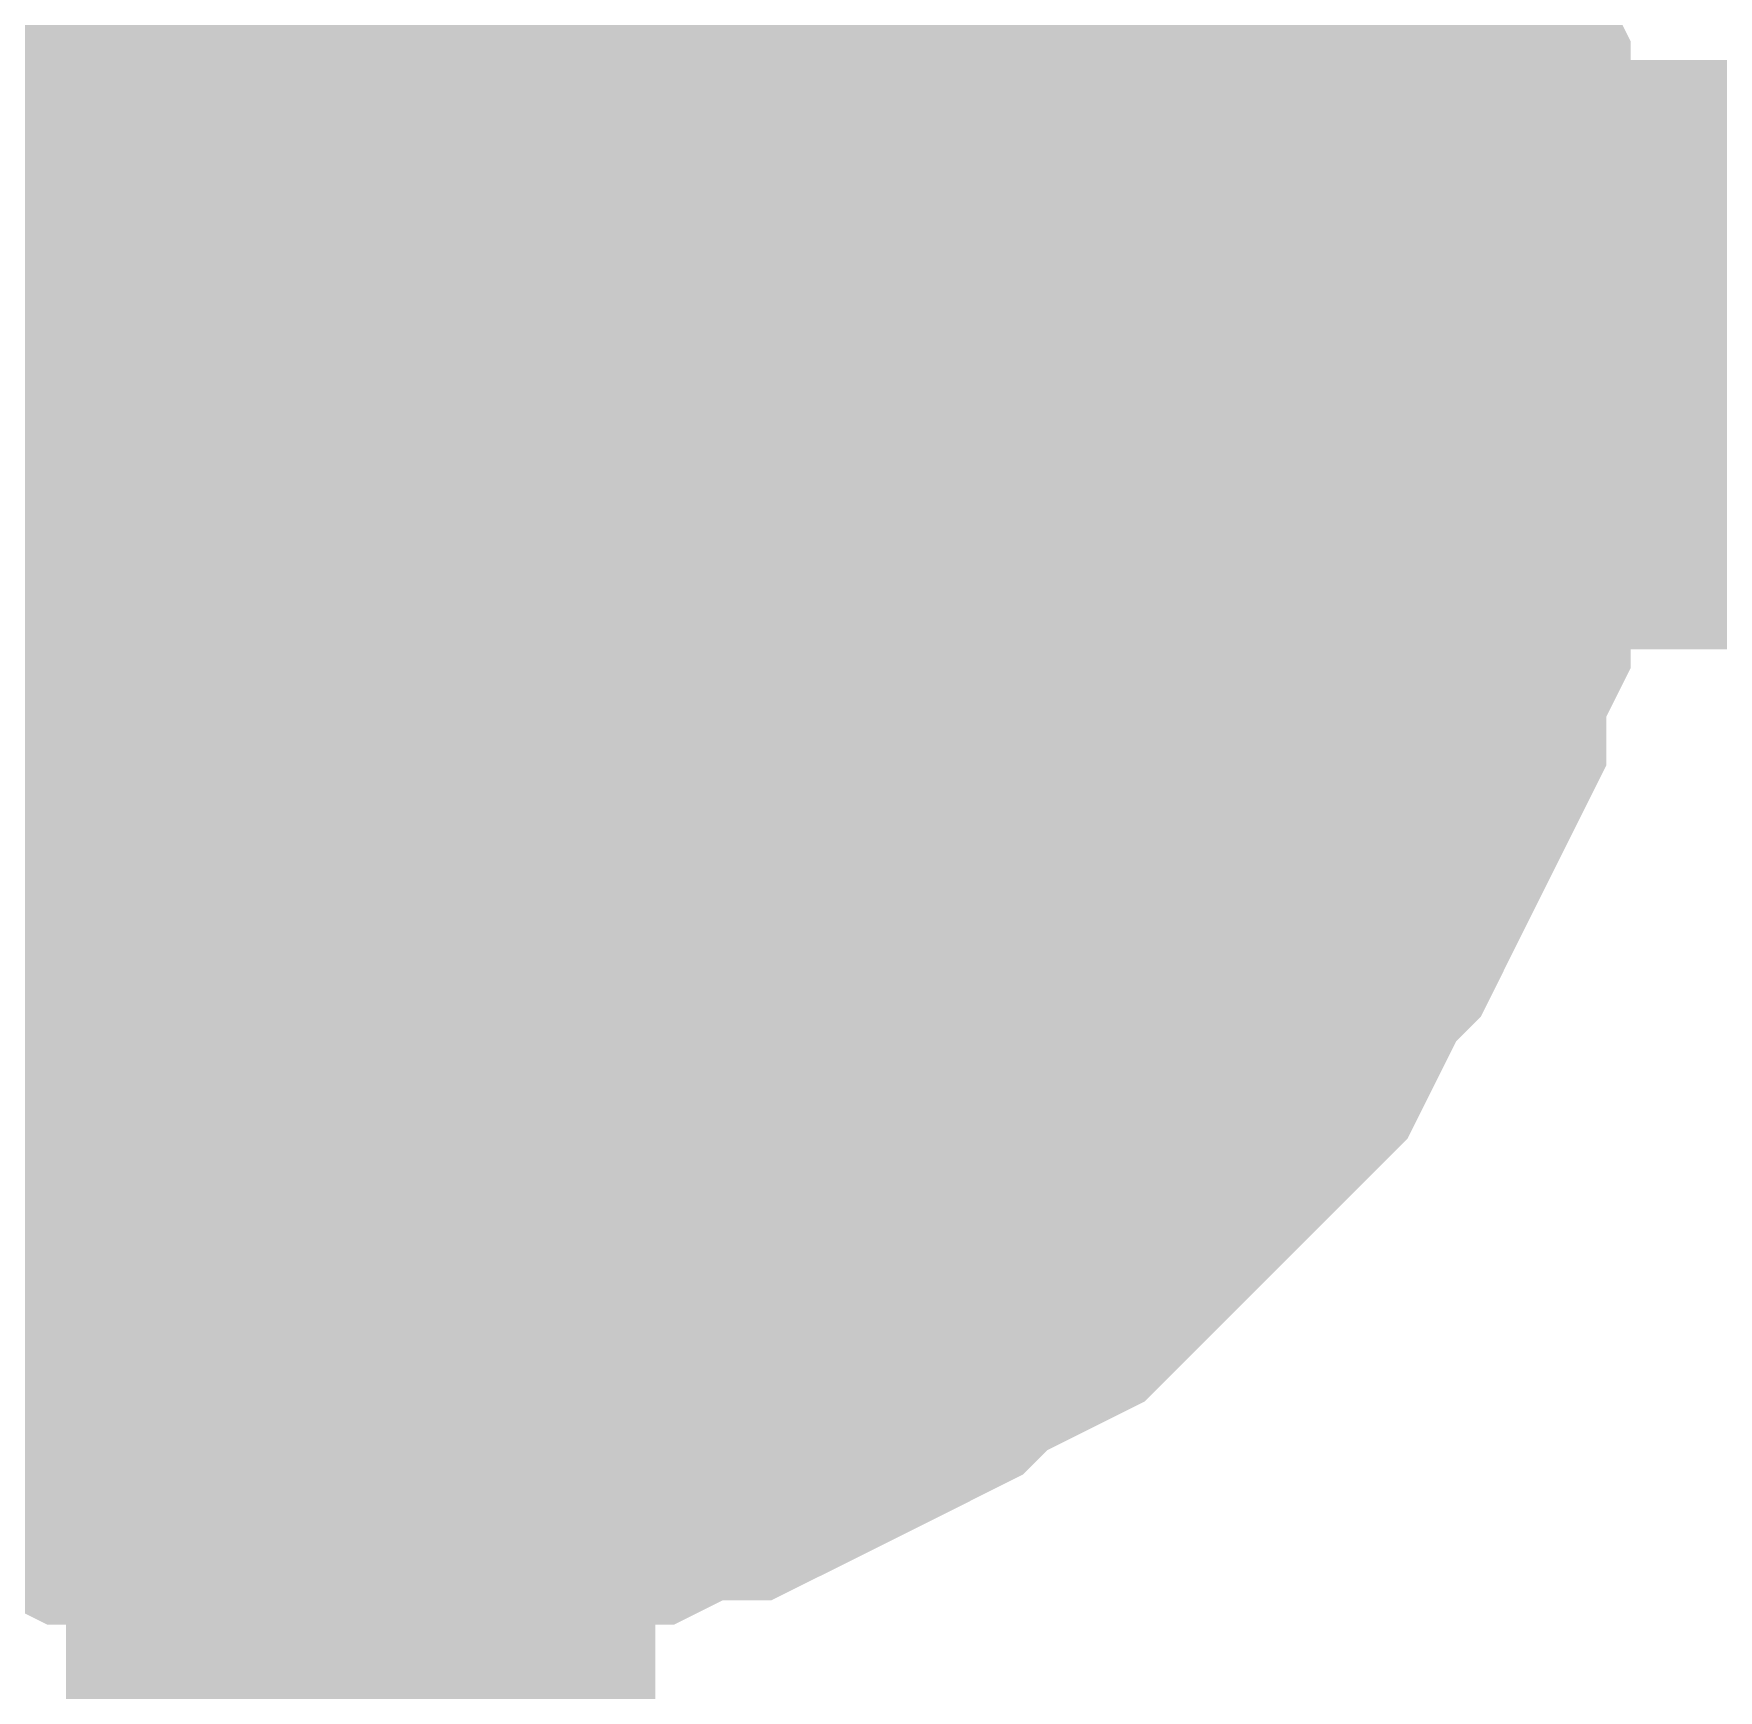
# Model space of a CAD drawing. Header units: inches. Extents: x 0 to 569, y 0 to 432.
# Drawn here: x 258.919 to 259.775, y 136.478 to 137.321 of the extents above; entities that cross this region are included whole.
import ezdxf

# ---------------------------------------------------------------- set-up
doc = ezdxf.new("R2010")
doc.units = ezdxf.units.IN
doc.layers.add('Sheet', color=255, linetype='Continuous')

msp = doc.modelspace()

# ---------------------------------------------------------------- linework, layer by layer
at = {"layer": 'Sheet'}
msp.add_lwpolyline([(258.826, 137.16, 0.508, 0.508, 1), (259.334, 137.16, 0.508, 0.508, 1)], format="xyseb", close=True, dxfattribs=at)
for points in [[(259.48184, 137.47998, 0.29972, 0.29972, 0), (259.49424, 137.45518, 0.29972, 0.29972, 0), (259.50664, 137.44277, 0.29972, 0.29972, 0), (259.51904, 137.41797, 0.29972, 0.29972, 0), (259.53145, 137.39316, 0.29972, 0.29972, 0), (259.54385, 137.36836, 0.29972, 0.29972, 0), (259.55625, 137.35596, 0.29972, 0.29972, 0), (259.56865, 137.33115, 0.29972, 0.29972, 0), (259.56865, 137.30635, 0.29972, 0.29972, 0), (259.58105, 137.28154, 0.29972, 0.29972, 0), (259.58105, 137.25674, 0.29972, 0.29972, 0), (259.59346, 137.23193, 0.29972, 0.29972, 0), (259.59346, 137.20713, 0.29972, 0.29972, 0), (259.59346, 137.18232, 0.29972, 0.29972, 0), (259.59346, 137.15752, 0.29972, 0.29972, 0)], [(259.48184, 137.47998, 0.29972, 0.29972, 0), (259.49424, 137.45518, 0.29972, 0.29972, 0), (259.50664, 137.44277, 0.29972, 0.29972, 0), (259.51904, 137.41797, 0.29972, 0.29972, 0), (259.53145, 137.39316, 0.29972, 0.29972, 0), (259.54385, 137.36836, 0.29972, 0.29972, 0), (259.55625, 137.35596, 0.29972, 0.29972, 0), (259.56865, 137.33115, 0.29972, 0.29972, 0), (259.56865, 137.30635, 0.29972, 0.29972, 0), (259.58105, 137.28154, 0.29972, 0.29972, 0), (259.58105, 137.25674, 0.29972, 0.29972, 0), (259.59346, 137.23193, 0.29972, 0.29972, 0), (259.59346, 137.20713, 0.29972, 0.29972, 0), (259.59346, 137.18232, 0.29972, 0.29972, 0), (259.59346, 137.15752, 0.29972, 0.29972, 0)], [(259.48184, 137.47998, 0.29972, 0.29972, 0), (259.49424, 137.45518, 0.29972, 0.29972, 0), (259.50664, 137.44277, 0.29972, 0.29972, 0), (259.51904, 137.41797, 0.29972, 0.29972, 0), (259.53145, 137.39316, 0.29972, 0.29972, 0), (259.54385, 137.36836, 0.29972, 0.29972, 0), (259.55625, 137.35596, 0.29972, 0.29972, 0), (259.56865, 137.33115, 0.29972, 0.29972, 0), (259.56865, 137.30635, 0.29972, 0.29972, 0), (259.58105, 137.28154, 0.29972, 0.29972, 0), (259.58105, 137.25674, 0.29972, 0.29972, 0), (259.59346, 137.23193, 0.29972, 0.29972, 0), (259.59346, 137.20713, 0.29972, 0.29972, 0), (259.59346, 137.18232, 0.29972, 0.29972, 0), (259.59346, 137.15752, 0.29972, 0.29972, 0)], [(259.48184, 137.47998, 0.29972, 0.29972, 0), (259.49424, 137.45518, 0.29972, 0.29972, 0), (259.50664, 137.44277, 0.29972, 0.29972, 0), (259.51904, 137.41797, 0.29972, 0.29972, 0), (259.53145, 137.39316, 0.29972, 0.29972, 0), (259.54385, 137.36836, 0.29972, 0.29972, 0), (259.55625, 137.35596, 0.29972, 0.29972, 0), (259.56865, 137.33115, 0.29972, 0.29972, 0), (259.56865, 137.30635, 0.29972, 0.29972, 0), (259.58105, 137.28154, 0.29972, 0.29972, 0), (259.58105, 137.25674, 0.29972, 0.29972, 0), (259.59346, 137.23193, 0.29972, 0.29972, 0), (259.59346, 137.20713, 0.29972, 0.29972, 0), (259.59346, 137.18232, 0.29972, 0.29972, 0), (259.59346, 137.15752, 0.29972, 0.29972, 0)], [(259.48184, 137.47998, 0.29972, 0.29972, 0), (259.49424, 137.45518, 0.29972, 0.29972, 0), (259.50664, 137.44277, 0.29972, 0.29972, 0), (259.51904, 137.41797, 0.29972, 0.29972, 0), (259.53145, 137.39316, 0.29972, 0.29972, 0), (259.54385, 137.36836, 0.29972, 0.29972, 0), (259.55625, 137.35596, 0.29972, 0.29972, 0), (259.56865, 137.33115, 0.29972, 0.29972, 0), (259.56865, 137.30635, 0.29972, 0.29972, 0), (259.58105, 137.28154, 0.29972, 0.29972, 0), (259.58105, 137.25674, 0.29972, 0.29972, 0), (259.59346, 137.23193, 0.29972, 0.29972, 0), (259.59346, 137.20713, 0.29972, 0.29972, 0), (259.59346, 137.18232, 0.29972, 0.29972, 0), (259.59346, 137.15752, 0.29972, 0.29972, 0)], [(259.53145, 137.39316, 0.09906, 0.09906, 0), (259.54385, 137.36836, 0.09906, 0.09906, 0), (259.55625, 137.35596, 0.09906, 0.09906, 0), (259.56865, 137.33115, 0.09906, 0.09906, 0), (259.56865, 137.30635, 0.09906, 0.09906, 0), (259.58105, 137.28154, 0.09906, 0.09906, 0), (259.58105, 137.25674, 0.09906, 0.09906, 0), (259.59346, 137.23193, 0.09906, 0.09906, 0), (259.59346, 137.20713, 0.09906, 0.09906, 0), (259.59346, 137.18232, 0.09906, 0.09906, 0), (259.59346, 137.15752, 0.09906, 0.09906, 0)], [(259.53145, 137.39316, 0.09906, 0.09906, 0), (259.54385, 137.36836, 0.09906, 0.09906, 0), (259.55625, 137.35596, 0.09906, 0.09906, 0), (259.56865, 137.33115, 0.09906, 0.09906, 0), (259.56865, 137.30635, 0.09906, 0.09906, 0), (259.58105, 137.28154, 0.09906, 0.09906, 0), (259.58105, 137.25674, 0.09906, 0.09906, 0), (259.59346, 137.23193, 0.09906, 0.09906, 0), (259.59346, 137.20713, 0.09906, 0.09906, 0), (259.59346, 137.18232, 0.09906, 0.09906, 0), (259.59346, 137.15752, 0.09906, 0.09906, 0)], [(259.53145, 137.39316, 0.09906, 0.09906, 0), (259.54385, 137.36836, 0.09906, 0.09906, 0), (259.55625, 137.35596, 0.09906, 0.09906, 0), (259.56865, 137.33115, 0.09906, 0.09906, 0), (259.56865, 137.30635, 0.09906, 0.09906, 0), (259.58105, 137.28154, 0.09906, 0.09906, 0), (259.58105, 137.25674, 0.09906, 0.09906, 0), (259.59346, 137.23193, 0.09906, 0.09906, 0), (259.59346, 137.20713, 0.09906, 0.09906, 0), (259.59346, 137.18232, 0.09906, 0.09906, 0), (259.59346, 137.15752, 0.09906, 0.09906, 0)], [(259.53145, 137.39316, 0.09906, 0.09906, 0), (259.54385, 137.36836, 0.09906, 0.09906, 0), (259.55625, 137.35596, 0.09906, 0.09906, 0), (259.56865, 137.33115, 0.09906, 0.09906, 0), (259.56865, 137.30635, 0.09906, 0.09906, 0), (259.58105, 137.28154, 0.09906, 0.09906, 0), (259.58105, 137.25674, 0.09906, 0.09906, 0), (259.59346, 137.23193, 0.09906, 0.09906, 0), (259.59346, 137.20713, 0.09906, 0.09906, 0), (259.59346, 137.18232, 0.09906, 0.09906, 0), (259.59346, 137.15752, 0.09906, 0.09906, 0)], [(259.53145, 137.39316, 0.09906, 0.09906, 0), (259.54385, 137.36836, 0.09906, 0.09906, 0), (259.55625, 137.35596, 0.09906, 0.09906, 0), (259.56865, 137.33115, 0.09906, 0.09906, 0), (259.56865, 137.30635, 0.09906, 0.09906, 0), (259.58105, 137.28154, 0.09906, 0.09906, 0), (259.58105, 137.25674, 0.09906, 0.09906, 0), (259.59346, 137.23193, 0.09906, 0.09906, 0), (259.59346, 137.20713, 0.09906, 0.09906, 0), (259.59346, 137.18232, 0.09906, 0.09906, 0), (259.59346, 137.15752, 0.09906, 0.09906, 0)], [(309.88496, 137.15752, 0.29972, 0.29972, 0), (259.08496, 137.15752, 0.29972, 0.29972, 0), (129.54248, 137.15752, 0.29972, 0.29972, 0), (129.54248, 132.07256, 0.29972, 0.29972, 0)], [(259.59346, 137.15752, 0.29972, 0.29972, 0), (259.59346, 137.13271, 0.29972, 0.29972, 0), (259.59346, 137.10791, 0.29972, 0.29972, 0), (259.59346, 137.08311, 0.29972, 0.29972, 0), (259.58105, 137.0583, 0.29972, 0.29972, 0), (259.58105, 137.0335, 0.29972, 0.29972, 0), (259.56865, 137.00869, 0.29972, 0.29972, 0), (259.56865, 136.98389, 0.29972, 0.29972, 0), (259.55625, 136.95908, 0.29972, 0.29972, 0), (259.54385, 136.93428, 0.29972, 0.29972, 0), (259.53145, 136.90947, 0.29972, 0.29972, 0), (259.51904, 136.89707, 0.29972, 0.29972, 0), (259.50664, 136.87227, 0.29972, 0.29972, 0), (259.49424, 136.84746, 0.29972, 0.29972, 0), (259.48184, 136.83506, 0.29972, 0.29972, 0), (259.45703, 136.81025, 0.29972, 0.29972, 0), (259.44463, 136.79785, 0.29972, 0.29972, 0), (259.43223, 136.78545, 0.29972, 0.29972, 0), (259.40742, 136.76064, 0.29972, 0.29972, 0), (259.39502, 136.74824, 0.29972, 0.29972, 0), (259.37021, 136.73584, 0.29972, 0.29972, 0), (259.34541, 136.72344, 0.29972, 0.29972, 0), (259.33301, 136.71104, 0.29972, 0.29972, 0), (259.3082, 136.69863, 0.29972, 0.29972, 0), (259.2834, 136.68623, 0.29972, 0.29972, 0), (259.25859, 136.67383, 0.29972, 0.29972, 0), (259.23379, 136.67383, 0.29972, 0.29972, 0), (259.20898, 136.66143, 0.29972, 0.29972, 0), (259.18418, 136.66143, 0.29972, 0.29972, 0), (259.15938, 136.64902, 0.29972, 0.29972, 0), (259.13457, 136.64902, 0.29972, 0.29972, 0), (259.10977, 136.64902, 0.29972, 0.29972, 0), (259.08496, 136.64902, 0.29972, 0.29972, 0)], [(259.08496, 134.61504, 0.29972, 0.29972, 0), (259.08496, 137.15752, 0.29972, 0.29972, 0)], [(259.59346, 137.15752, 0.29972, 0.29972, 0), (259.59346, 137.13271, 0.29972, 0.29972, 0), (259.59346, 137.10791, 0.29972, 0.29972, 0), (259.59346, 137.08311, 0.29972, 0.29972, 0), (259.58105, 137.0583, 0.29972, 0.29972, 0), (259.58105, 137.0335, 0.29972, 0.29972, 0), (259.56865, 137.00869, 0.29972, 0.29972, 0), (259.56865, 136.98389, 0.29972, 0.29972, 0), (259.55625, 136.95908, 0.29972, 0.29972, 0), (259.54385, 136.93428, 0.29972, 0.29972, 0), (259.53145, 136.90947, 0.29972, 0.29972, 0), (259.51904, 136.89707, 0.29972, 0.29972, 0), (259.50664, 136.87227, 0.29972, 0.29972, 0), (259.49424, 136.84746, 0.29972, 0.29972, 0), (259.48184, 136.83506, 0.29972, 0.29972, 0), (259.45703, 136.81025, 0.29972, 0.29972, 0), (259.44463, 136.79785, 0.29972, 0.29972, 0), (259.43223, 136.78545, 0.29972, 0.29972, 0), (259.40742, 136.76064, 0.29972, 0.29972, 0), (259.39502, 136.74824, 0.29972, 0.29972, 0), (259.37021, 136.73584, 0.29972, 0.29972, 0), (259.34541, 136.72344, 0.29972, 0.29972, 0), (259.33301, 136.71104, 0.29972, 0.29972, 0), (259.3082, 136.69863, 0.29972, 0.29972, 0), (259.2834, 136.68623, 0.29972, 0.29972, 0), (259.25859, 136.67383, 0.29972, 0.29972, 0), (259.23379, 136.67383, 0.29972, 0.29972, 0), (259.20898, 136.66143, 0.29972, 0.29972, 0), (259.18418, 136.66143, 0.29972, 0.29972, 0), (259.15938, 136.64902, 0.29972, 0.29972, 0), (259.13457, 136.64902, 0.29972, 0.29972, 0), (259.10977, 136.64902, 0.29972, 0.29972, 0), (259.08496, 136.64902, 0.29972, 0.29972, 0)], [(259.59346, 137.15752, 0.29972, 0.29972, 0), (259.59346, 137.13271, 0.29972, 0.29972, 0), (259.59346, 137.10791, 0.29972, 0.29972, 0), (259.59346, 137.08311, 0.29972, 0.29972, 0), (259.58105, 137.0583, 0.29972, 0.29972, 0), (259.58105, 137.0335, 0.29972, 0.29972, 0), (259.56865, 137.00869, 0.29972, 0.29972, 0), (259.56865, 136.98389, 0.29972, 0.29972, 0), (259.55625, 136.95908, 0.29972, 0.29972, 0), (259.54385, 136.93428, 0.29972, 0.29972, 0), (259.53145, 136.90947, 0.29972, 0.29972, 0), (259.51904, 136.89707, 0.29972, 0.29972, 0), (259.50664, 136.87227, 0.29972, 0.29972, 0), (259.49424, 136.84746, 0.29972, 0.29972, 0), (259.48184, 136.83506, 0.29972, 0.29972, 0), (259.45703, 136.81025, 0.29972, 0.29972, 0), (259.44463, 136.79785, 0.29972, 0.29972, 0), (259.43223, 136.78545, 0.29972, 0.29972, 0), (259.40742, 136.76064, 0.29972, 0.29972, 0), (259.39502, 136.74824, 0.29972, 0.29972, 0), (259.37021, 136.73584, 0.29972, 0.29972, 0), (259.34541, 136.72344, 0.29972, 0.29972, 0), (259.33301, 136.71104, 0.29972, 0.29972, 0), (259.3082, 136.69863, 0.29972, 0.29972, 0), (259.2834, 136.68623, 0.29972, 0.29972, 0), (259.25859, 136.67383, 0.29972, 0.29972, 0), (259.23379, 136.67383, 0.29972, 0.29972, 0), (259.20898, 136.66143, 0.29972, 0.29972, 0), (259.18418, 136.66143, 0.29972, 0.29972, 0), (259.15938, 136.64902, 0.29972, 0.29972, 0), (259.13457, 136.64902, 0.29972, 0.29972, 0), (259.10977, 136.64902, 0.29972, 0.29972, 0), (259.08496, 136.64902, 0.29972, 0.29972, 0)], [(259.59346, 137.15752, 0.29972, 0.29972, 0), (259.59346, 137.13271, 0.29972, 0.29972, 0), (259.59346, 137.10791, 0.29972, 0.29972, 0), (259.59346, 137.08311, 0.29972, 0.29972, 0), (259.58105, 137.0583, 0.29972, 0.29972, 0), (259.58105, 137.0335, 0.29972, 0.29972, 0), (259.56865, 137.00869, 0.29972, 0.29972, 0), (259.56865, 136.98389, 0.29972, 0.29972, 0), (259.55625, 136.95908, 0.29972, 0.29972, 0), (259.54385, 136.93428, 0.29972, 0.29972, 0), (259.53145, 136.90947, 0.29972, 0.29972, 0), (259.51904, 136.89707, 0.29972, 0.29972, 0), (259.50664, 136.87227, 0.29972, 0.29972, 0), (259.49424, 136.84746, 0.29972, 0.29972, 0), (259.48184, 136.83506, 0.29972, 0.29972, 0), (259.45703, 136.81025, 0.29972, 0.29972, 0), (259.44463, 136.79785, 0.29972, 0.29972, 0), (259.43223, 136.78545, 0.29972, 0.29972, 0), (259.40742, 136.76064, 0.29972, 0.29972, 0), (259.39502, 136.74824, 0.29972, 0.29972, 0), (259.37021, 136.73584, 0.29972, 0.29972, 0), (259.34541, 136.72344, 0.29972, 0.29972, 0), (259.33301, 136.71104, 0.29972, 0.29972, 0), (259.3082, 136.69863, 0.29972, 0.29972, 0), (259.2834, 136.68623, 0.29972, 0.29972, 0), (259.25859, 136.67383, 0.29972, 0.29972, 0), (259.23379, 136.67383, 0.29972, 0.29972, 0), (259.20898, 136.66143, 0.29972, 0.29972, 0), (259.18418, 136.66143, 0.29972, 0.29972, 0), (259.15938, 136.64902, 0.29972, 0.29972, 0), (259.13457, 136.64902, 0.29972, 0.29972, 0), (259.10977, 136.64902, 0.29972, 0.29972, 0), (259.08496, 136.64902, 0.29972, 0.29972, 0)], [(259.59346, 137.15752, 0.29972, 0.29972, 0), (259.59346, 137.13271, 0.29972, 0.29972, 0), (259.59346, 137.10791, 0.29972, 0.29972, 0), (259.59346, 137.08311, 0.29972, 0.29972, 0), (259.58105, 137.0583, 0.29972, 0.29972, 0), (259.58105, 137.0335, 0.29972, 0.29972, 0), (259.56865, 137.00869, 0.29972, 0.29972, 0), (259.56865, 136.98389, 0.29972, 0.29972, 0), (259.55625, 136.95908, 0.29972, 0.29972, 0), (259.54385, 136.93428, 0.29972, 0.29972, 0), (259.53145, 136.90947, 0.29972, 0.29972, 0), (259.51904, 136.89707, 0.29972, 0.29972, 0), (259.50664, 136.87227, 0.29972, 0.29972, 0), (259.49424, 136.84746, 0.29972, 0.29972, 0), (259.48184, 136.83506, 0.29972, 0.29972, 0), (259.45703, 136.81025, 0.29972, 0.29972, 0), (259.44463, 136.79785, 0.29972, 0.29972, 0), (259.43223, 136.78545, 0.29972, 0.29972, 0), (259.40742, 136.76064, 0.29972, 0.29972, 0), (259.39502, 136.74824, 0.29972, 0.29972, 0), (259.37021, 136.73584, 0.29972, 0.29972, 0), (259.34541, 136.72344, 0.29972, 0.29972, 0), (259.33301, 136.71104, 0.29972, 0.29972, 0), (259.3082, 136.69863, 0.29972, 0.29972, 0), (259.2834, 136.68623, 0.29972, 0.29972, 0), (259.25859, 136.67383, 0.29972, 0.29972, 0), (259.23379, 136.67383, 0.29972, 0.29972, 0), (259.20898, 136.66143, 0.29972, 0.29972, 0), (259.18418, 136.66143, 0.29972, 0.29972, 0), (259.15938, 136.64902, 0.29972, 0.29972, 0), (259.13457, 136.64902, 0.29972, 0.29972, 0), (259.10977, 136.64902, 0.29972, 0.29972, 0), (259.08496, 136.64902, 0.29972, 0.29972, 0)], [(259.59346, 137.15752, 0.29972, 0.29972, 0), (259.59346, 137.15752, 0.29972, 0.29972, 0), (259.59346, 137.15752, 0.29972, 0.29972, 0), (259.59346, 137.15752, 0.29972, 0.29972, 0), (259.59346, 137.15752, 0.29972, 0.29972, 0), (259.59346, 137.15752, 0.29972, 0.29972, 0), (259.59346, 137.15752, 0.29972, 0.29972, 0), (259.59346, 137.15752, 0.29972, 0.29972, 0), (259.59346, 137.15752, 0.29972, 0.29972, 0), (259.59346, 137.15752, 0.29972, 0.29972, 0), (259.59346, 137.15752, 0.29972, 0.29972, 0), (259.59346, 137.15752, 0.29972, 0.29972, 0), (259.59346, 137.15752, 0.29972, 0.29972, 0), (259.59346, 137.15752, 0.29972, 0.29972, 0), (259.59346, 137.15752, 0.29972, 0.29972, 0), (259.59346, 137.15752, 0.29972, 0.29972, 0), (259.59346, 137.15752, 0.29972, 0.29972, 0), (259.59346, 137.15752, 0.29972, 0.29972, 0), (259.59346, 137.15752, 0.29972, 0.29972, 0), (259.59346, 137.15752, 0.29972, 0.29972, 0), (259.59346, 137.15752, 0.29972, 0.29972, 0), (259.59346, 137.15752, 0.29972, 0.29972, 0), (259.59346, 137.15752, 0.29972, 0.29972, 0), (259.59346, 137.15752, 0.29972, 0.29972, 0), (259.59346, 137.15752, 0.29972, 0.29972, 0), (259.59346, 137.15752, 0.29972, 0.29972, 0), (259.59346, 137.15752, 0.29972, 0.29972, 0), (259.59346, 137.15752, 0.29972, 0.29972, 0), (259.59346, 137.15752, 0.29972, 0.29972, 0), (259.59346, 137.15752, 0.29972, 0.29972, 0), (259.59346, 137.15752, 0.29972, 0.29972, 0), (259.59346, 137.15752, 0.29972, 0.29972, 0), (259.59346, 137.15752, 0.29972, 0.29972, 0)], [(259.59346, 137.15752, 0.29972, 0.29972, 0), (259.59346, 137.15752, 0.29972, 0.29972, 0)], [(259.59346, 137.15752, 0.29972, 0.29972, 0), (259.59346, 137.15752, 0.29972, 0.29972, 0), (259.59346, 137.15752, 0.29972, 0.29972, 0), (259.59346, 137.15752, 0.29972, 0.29972, 0), (259.59346, 137.15752, 0.29972, 0.29972, 0), (259.59346, 137.15752, 0.29972, 0.29972, 0), (259.59346, 137.15752, 0.29972, 0.29972, 0), (259.59346, 137.15752, 0.29972, 0.29972, 0), (259.59346, 137.15752, 0.29972, 0.29972, 0), (259.59346, 137.15752, 0.29972, 0.29972, 0), (259.59346, 137.15752, 0.29972, 0.29972, 0), (259.59346, 137.15752, 0.29972, 0.29972, 0), (259.59346, 137.15752, 0.29972, 0.29972, 0), (259.59346, 137.15752, 0.29972, 0.29972, 0), (259.59346, 137.15752, 0.29972, 0.29972, 0), (259.59346, 137.15752, 0.29972, 0.29972, 0), (259.59346, 137.15752, 0.29972, 0.29972, 0), (259.59346, 137.15752, 0.29972, 0.29972, 0), (259.59346, 137.15752, 0.29972, 0.29972, 0), (259.59346, 137.15752, 0.29972, 0.29972, 0), (259.59346, 137.15752, 0.29972, 0.29972, 0), (259.59346, 137.15752, 0.29972, 0.29972, 0), (259.59346, 137.15752, 0.29972, 0.29972, 0), (259.59346, 137.15752, 0.29972, 0.29972, 0), (259.59346, 137.15752, 0.29972, 0.29972, 0), (259.59346, 137.15752, 0.29972, 0.29972, 0), (259.59346, 137.15752, 0.29972, 0.29972, 0), (259.59346, 137.15752, 0.29972, 0.29972, 0), (259.59346, 137.15752, 0.29972, 0.29972, 0), (259.59346, 137.15752, 0.29972, 0.29972, 0), (259.59346, 137.15752, 0.29972, 0.29972, 0), (259.59346, 137.15752, 0.29972, 0.29972, 0), (259.59346, 137.15752, 0.29972, 0.29972, 0)], [(259.59346, 137.15752, 0.29972, 0.29972, 0), (259.59346, 137.15752, 0.29972, 0.29972, 0)], [(259.59346, 137.15752, 0.29972, 0.29972, 0), (259.59346, 137.15752, 0.29972, 0.29972, 0), (259.59346, 137.15752, 0.29972, 0.29972, 0), (259.59346, 137.15752, 0.29972, 0.29972, 0), (259.59346, 137.15752, 0.29972, 0.29972, 0), (259.59346, 137.15752, 0.29972, 0.29972, 0), (259.59346, 137.15752, 0.29972, 0.29972, 0), (259.59346, 137.15752, 0.29972, 0.29972, 0), (259.59346, 137.15752, 0.29972, 0.29972, 0), (259.59346, 137.15752, 0.29972, 0.29972, 0), (259.59346, 137.15752, 0.29972, 0.29972, 0), (259.59346, 137.15752, 0.29972, 0.29972, 0), (259.59346, 137.15752, 0.29972, 0.29972, 0), (259.59346, 137.15752, 0.29972, 0.29972, 0), (259.59346, 137.15752, 0.29972, 0.29972, 0), (259.59346, 137.15752, 0.29972, 0.29972, 0), (259.59346, 137.15752, 0.29972, 0.29972, 0), (259.59346, 137.15752, 0.29972, 0.29972, 0), (259.59346, 137.15752, 0.29972, 0.29972, 0), (259.59346, 137.15752, 0.29972, 0.29972, 0), (259.59346, 137.15752, 0.29972, 0.29972, 0), (259.59346, 137.15752, 0.29972, 0.29972, 0), (259.59346, 137.15752, 0.29972, 0.29972, 0), (259.59346, 137.15752, 0.29972, 0.29972, 0), (259.59346, 137.15752, 0.29972, 0.29972, 0), (259.59346, 137.15752, 0.29972, 0.29972, 0), (259.59346, 137.15752, 0.29972, 0.29972, 0), (259.59346, 137.15752, 0.29972, 0.29972, 0), (259.59346, 137.15752, 0.29972, 0.29972, 0), (259.59346, 137.15752, 0.29972, 0.29972, 0), (259.59346, 137.15752, 0.29972, 0.29972, 0), (259.59346, 137.15752, 0.29972, 0.29972, 0), (259.59346, 137.15752, 0.29972, 0.29972, 0)], [(259.59346, 137.15752, 0.29972, 0.29972, 0), (259.59346, 137.15752, 0.29972, 0.29972, 0)], [(259.59346, 137.15752, 0.29972, 0.29972, 0), (259.59346, 137.15752, 0.29972, 0.29972, 0), (259.59346, 137.15752, 0.29972, 0.29972, 0), (259.59346, 137.15752, 0.29972, 0.29972, 0), (259.59346, 137.15752, 0.29972, 0.29972, 0), (259.59346, 137.15752, 0.29972, 0.29972, 0), (259.59346, 137.15752, 0.29972, 0.29972, 0), (259.59346, 137.15752, 0.29972, 0.29972, 0), (259.59346, 137.15752, 0.29972, 0.29972, 0), (259.59346, 137.15752, 0.29972, 0.29972, 0), (259.59346, 137.15752, 0.29972, 0.29972, 0), (259.59346, 137.15752, 0.29972, 0.29972, 0), (259.59346, 137.15752, 0.29972, 0.29972, 0), (259.59346, 137.15752, 0.29972, 0.29972, 0), (259.59346, 137.15752, 0.29972, 0.29972, 0), (259.59346, 137.15752, 0.29972, 0.29972, 0), (259.59346, 137.15752, 0.29972, 0.29972, 0), (259.59346, 137.15752, 0.29972, 0.29972, 0), (259.59346, 137.15752, 0.29972, 0.29972, 0), (259.59346, 137.15752, 0.29972, 0.29972, 0), (259.59346, 137.15752, 0.29972, 0.29972, 0), (259.59346, 137.15752, 0.29972, 0.29972, 0), (259.59346, 137.15752, 0.29972, 0.29972, 0), (259.59346, 137.15752, 0.29972, 0.29972, 0), (259.59346, 137.15752, 0.29972, 0.29972, 0), (259.59346, 137.15752, 0.29972, 0.29972, 0), (259.59346, 137.15752, 0.29972, 0.29972, 0), (259.59346, 137.15752, 0.29972, 0.29972, 0), (259.59346, 137.15752, 0.29972, 0.29972, 0), (259.59346, 137.15752, 0.29972, 0.29972, 0), (259.59346, 137.15752, 0.29972, 0.29972, 0), (259.59346, 137.15752, 0.29972, 0.29972, 0), (259.59346, 137.15752, 0.29972, 0.29972, 0)], [(259.59346, 137.15752, 0.29972, 0.29972, 0), (259.59346, 137.15752, 0.29972, 0.29972, 0)], [(259.59346, 137.15752, 0.29972, 0.29972, 0), (259.59346, 137.15752, 0.29972, 0.29972, 0), (259.59346, 137.15752, 0.29972, 0.29972, 0), (259.59346, 137.15752, 0.29972, 0.29972, 0), (259.59346, 137.15752, 0.29972, 0.29972, 0), (259.59346, 137.15752, 0.29972, 0.29972, 0), (259.59346, 137.15752, 0.29972, 0.29972, 0), (259.59346, 137.15752, 0.29972, 0.29972, 0), (259.59346, 137.15752, 0.29972, 0.29972, 0), (259.59346, 137.15752, 0.29972, 0.29972, 0), (259.59346, 137.15752, 0.29972, 0.29972, 0), (259.59346, 137.15752, 0.29972, 0.29972, 0), (259.59346, 137.15752, 0.29972, 0.29972, 0), (259.59346, 137.15752, 0.29972, 0.29972, 0), (259.59346, 137.15752, 0.29972, 0.29972, 0), (259.59346, 137.15752, 0.29972, 0.29972, 0), (259.59346, 137.15752, 0.29972, 0.29972, 0), (259.59346, 137.15752, 0.29972, 0.29972, 0), (259.59346, 137.15752, 0.29972, 0.29972, 0), (259.59346, 137.15752, 0.29972, 0.29972, 0), (259.59346, 137.15752, 0.29972, 0.29972, 0), (259.59346, 137.15752, 0.29972, 0.29972, 0), (259.59346, 137.15752, 0.29972, 0.29972, 0), (259.59346, 137.15752, 0.29972, 0.29972, 0), (259.59346, 137.15752, 0.29972, 0.29972, 0), (259.59346, 137.15752, 0.29972, 0.29972, 0), (259.59346, 137.15752, 0.29972, 0.29972, 0), (259.59346, 137.15752, 0.29972, 0.29972, 0), (259.59346, 137.15752, 0.29972, 0.29972, 0), (259.59346, 137.15752, 0.29972, 0.29972, 0), (259.59346, 137.15752, 0.29972, 0.29972, 0), (259.59346, 137.15752, 0.29972, 0.29972, 0), (259.59346, 137.15752, 0.29972, 0.29972, 0)], [(259.59346, 137.15752, 0.29972, 0.29972, 0), (259.59346, 137.15752, 0.29972, 0.29972, 0)], [(259.59346, 137.15752, 0.09906, 0.09906, 0), (259.59346, 137.13271, 0.09906, 0.09906, 0), (259.59346, 137.10791, 0.09906, 0.09906, 0), (259.59346, 137.08311, 0.09906, 0.09906, 0), (259.58105, 137.0583, 0.09906, 0.09906, 0), (259.58105, 137.0335, 0.09906, 0.09906, 0), (259.56865, 137.00869, 0.09906, 0.09906, 0), (259.56865, 136.98389, 0.09906, 0.09906, 0), (259.55625, 136.95908, 0.09906, 0.09906, 0), (259.54385, 136.93428, 0.09906, 0.09906, 0), (259.53145, 136.90947, 0.09906, 0.09906, 0), (259.51904, 136.89707, 0.09906, 0.09906, 0), (259.50664, 136.87227, 0.09906, 0.09906, 0), (259.49424, 136.84746, 0.09906, 0.09906, 0), (259.48184, 136.83506, 0.09906, 0.09906, 0), (259.45703, 136.81025, 0.09906, 0.09906, 0), (259.44463, 136.79785, 0.09906, 0.09906, 0), (259.43223, 136.78545, 0.09906, 0.09906, 0), (259.40742, 136.76064, 0.09906, 0.09906, 0), (259.39502, 136.74824, 0.09906, 0.09906, 0), (259.37021, 136.73584, 0.09906, 0.09906, 0), (259.34541, 136.72344, 0.09906, 0.09906, 0), (259.33301, 136.71104, 0.09906, 0.09906, 0), (259.3082, 136.69863, 0.09906, 0.09906, 0), (259.2834, 136.68623, 0.09906, 0.09906, 0), (259.25859, 136.67383, 0.09906, 0.09906, 0), (259.23379, 136.67383, 0.09906, 0.09906, 0), (259.20898, 136.66143, 0.09906, 0.09906, 0), (259.18418, 136.66143, 0.09906, 0.09906, 0), (259.15938, 136.64902, 0.09906, 0.09906, 0), (259.13457, 136.64902, 0.09906, 0.09906, 0), (259.10977, 136.64902, 0.09906, 0.09906, 0), (259.08496, 136.64902, 0.09906, 0.09906, 0)], [(259.59346, 137.15752, 0.09906, 0.09906, 0), (259.59346, 137.13271, 0.09906, 0.09906, 0), (259.59346, 137.10791, 0.09906, 0.09906, 0), (259.59346, 137.08311, 0.09906, 0.09906, 0), (259.58105, 137.0583, 0.09906, 0.09906, 0), (259.58105, 137.0335, 0.09906, 0.09906, 0), (259.56865, 137.00869, 0.09906, 0.09906, 0), (259.56865, 136.98389, 0.09906, 0.09906, 0), (259.55625, 136.95908, 0.09906, 0.09906, 0), (259.54385, 136.93428, 0.09906, 0.09906, 0), (259.53145, 136.90947, 0.09906, 0.09906, 0), (259.51904, 136.89707, 0.09906, 0.09906, 0), (259.50664, 136.87227, 0.09906, 0.09906, 0), (259.49424, 136.84746, 0.09906, 0.09906, 0), (259.48184, 136.83506, 0.09906, 0.09906, 0), (259.45703, 136.81025, 0.09906, 0.09906, 0), (259.44463, 136.79785, 0.09906, 0.09906, 0), (259.43223, 136.78545, 0.09906, 0.09906, 0), (259.40742, 136.76064, 0.09906, 0.09906, 0), (259.39502, 136.74824, 0.09906, 0.09906, 0), (259.37021, 136.73584, 0.09906, 0.09906, 0), (259.34541, 136.72344, 0.09906, 0.09906, 0), (259.33301, 136.71104, 0.09906, 0.09906, 0), (259.3082, 136.69863, 0.09906, 0.09906, 0), (259.2834, 136.68623, 0.09906, 0.09906, 0), (259.25859, 136.67383, 0.09906, 0.09906, 0), (259.23379, 136.67383, 0.09906, 0.09906, 0), (259.20898, 136.66143, 0.09906, 0.09906, 0), (259.18418, 136.66143, 0.09906, 0.09906, 0), (259.15938, 136.64902, 0.09906, 0.09906, 0), (259.13457, 136.64902, 0.09906, 0.09906, 0), (259.10977, 136.64902, 0.09906, 0.09906, 0), (259.08496, 136.64902, 0.09906, 0.09906, 0)], [(259.59346, 137.15752, 0.09906, 0.09906, 0), (259.59346, 137.13271, 0.09906, 0.09906, 0), (259.59346, 137.10791, 0.09906, 0.09906, 0), (259.59346, 137.08311, 0.09906, 0.09906, 0), (259.58105, 137.0583, 0.09906, 0.09906, 0), (259.58105, 137.0335, 0.09906, 0.09906, 0), (259.56865, 137.00869, 0.09906, 0.09906, 0), (259.56865, 136.98389, 0.09906, 0.09906, 0), (259.55625, 136.95908, 0.09906, 0.09906, 0), (259.54385, 136.93428, 0.09906, 0.09906, 0), (259.53145, 136.90947, 0.09906, 0.09906, 0), (259.51904, 136.89707, 0.09906, 0.09906, 0), (259.50664, 136.87227, 0.09906, 0.09906, 0), (259.49424, 136.84746, 0.09906, 0.09906, 0), (259.48184, 136.83506, 0.09906, 0.09906, 0), (259.45703, 136.81025, 0.09906, 0.09906, 0), (259.44463, 136.79785, 0.09906, 0.09906, 0), (259.43223, 136.78545, 0.09906, 0.09906, 0), (259.40742, 136.76064, 0.09906, 0.09906, 0), (259.39502, 136.74824, 0.09906, 0.09906, 0), (259.37021, 136.73584, 0.09906, 0.09906, 0), (259.34541, 136.72344, 0.09906, 0.09906, 0), (259.33301, 136.71104, 0.09906, 0.09906, 0), (259.3082, 136.69863, 0.09906, 0.09906, 0), (259.2834, 136.68623, 0.09906, 0.09906, 0), (259.25859, 136.67383, 0.09906, 0.09906, 0), (259.23379, 136.67383, 0.09906, 0.09906, 0), (259.20898, 136.66143, 0.09906, 0.09906, 0), (259.18418, 136.66143, 0.09906, 0.09906, 0), (259.15938, 136.64902, 0.09906, 0.09906, 0), (259.13457, 136.64902, 0.09906, 0.09906, 0), (259.10977, 136.64902, 0.09906, 0.09906, 0), (259.08496, 136.64902, 0.09906, 0.09906, 0)], [(259.59346, 137.15752, 0.09906, 0.09906, 0), (259.59346, 137.13271, 0.09906, 0.09906, 0), (259.59346, 137.10791, 0.09906, 0.09906, 0), (259.59346, 137.08311, 0.09906, 0.09906, 0), (259.58105, 137.0583, 0.09906, 0.09906, 0), (259.58105, 137.0335, 0.09906, 0.09906, 0), (259.56865, 137.00869, 0.09906, 0.09906, 0), (259.56865, 136.98389, 0.09906, 0.09906, 0), (259.55625, 136.95908, 0.09906, 0.09906, 0), (259.54385, 136.93428, 0.09906, 0.09906, 0), (259.53145, 136.90947, 0.09906, 0.09906, 0), (259.51904, 136.89707, 0.09906, 0.09906, 0), (259.50664, 136.87227, 0.09906, 0.09906, 0), (259.49424, 136.84746, 0.09906, 0.09906, 0), (259.48184, 136.83506, 0.09906, 0.09906, 0), (259.45703, 136.81025, 0.09906, 0.09906, 0), (259.44463, 136.79785, 0.09906, 0.09906, 0), (259.43223, 136.78545, 0.09906, 0.09906, 0), (259.40742, 136.76064, 0.09906, 0.09906, 0), (259.39502, 136.74824, 0.09906, 0.09906, 0), (259.37021, 136.73584, 0.09906, 0.09906, 0), (259.34541, 136.72344, 0.09906, 0.09906, 0), (259.33301, 136.71104, 0.09906, 0.09906, 0), (259.3082, 136.69863, 0.09906, 0.09906, 0), (259.2834, 136.68623, 0.09906, 0.09906, 0), (259.25859, 136.67383, 0.09906, 0.09906, 0), (259.23379, 136.67383, 0.09906, 0.09906, 0), (259.20898, 136.66143, 0.09906, 0.09906, 0), (259.18418, 136.66143, 0.09906, 0.09906, 0), (259.15938, 136.64902, 0.09906, 0.09906, 0), (259.13457, 136.64902, 0.09906, 0.09906, 0), (259.10977, 136.64902, 0.09906, 0.09906, 0), (259.08496, 136.64902, 0.09906, 0.09906, 0)], [(259.59346, 137.15752, 0.09906, 0.09906, 0), (259.59346, 137.13271, 0.09906, 0.09906, 0), (259.59346, 137.10791, 0.09906, 0.09906, 0), (259.59346, 137.08311, 0.09906, 0.09906, 0), (259.58105, 137.0583, 0.09906, 0.09906, 0), (259.58105, 137.0335, 0.09906, 0.09906, 0), (259.56865, 137.00869, 0.09906, 0.09906, 0), (259.56865, 136.98389, 0.09906, 0.09906, 0), (259.55625, 136.95908, 0.09906, 0.09906, 0), (259.54385, 136.93428, 0.09906, 0.09906, 0), (259.53145, 136.90947, 0.09906, 0.09906, 0), (259.51904, 136.89707, 0.09906, 0.09906, 0), (259.50664, 136.87227, 0.09906, 0.09906, 0), (259.49424, 136.84746, 0.09906, 0.09906, 0), (259.48184, 136.83506, 0.09906, 0.09906, 0), (259.45703, 136.81025, 0.09906, 0.09906, 0), (259.44463, 136.79785, 0.09906, 0.09906, 0), (259.43223, 136.78545, 0.09906, 0.09906, 0), (259.40742, 136.76064, 0.09906, 0.09906, 0), (259.39502, 136.74824, 0.09906, 0.09906, 0), (259.37021, 136.73584, 0.09906, 0.09906, 0), (259.34541, 136.72344, 0.09906, 0.09906, 0), (259.33301, 136.71104, 0.09906, 0.09906, 0), (259.3082, 136.69863, 0.09906, 0.09906, 0), (259.2834, 136.68623, 0.09906, 0.09906, 0), (259.25859, 136.67383, 0.09906, 0.09906, 0), (259.23379, 136.67383, 0.09906, 0.09906, 0), (259.20898, 136.66143, 0.09906, 0.09906, 0), (259.18418, 136.66143, 0.09906, 0.09906, 0), (259.15938, 136.64902, 0.09906, 0.09906, 0), (259.13457, 136.64902, 0.09906, 0.09906, 0), (259.10977, 136.64902, 0.09906, 0.09906, 0), (259.08496, 136.64902, 0.09906, 0.09906, 0)], [(259.59346, 137.15752, 0.09906, 0.09906, 0), (259.59346, 137.15752, 0.09906, 0.09906, 0), (259.59346, 137.15752, 0.09906, 0.09906, 0), (259.59346, 137.15752, 0.09906, 0.09906, 0), (259.59346, 137.15752, 0.09906, 0.09906, 0), (259.59346, 137.15752, 0.09906, 0.09906, 0), (259.59346, 137.15752, 0.09906, 0.09906, 0), (259.59346, 137.15752, 0.09906, 0.09906, 0), (259.59346, 137.15752, 0.09906, 0.09906, 0), (259.59346, 137.15752, 0.09906, 0.09906, 0), (259.59346, 137.15752, 0.09906, 0.09906, 0), (259.59346, 137.15752, 0.09906, 0.09906, 0), (259.59346, 137.15752, 0.09906, 0.09906, 0), (259.59346, 137.15752, 0.09906, 0.09906, 0), (259.59346, 137.15752, 0.09906, 0.09906, 0), (259.59346, 137.15752, 0.09906, 0.09906, 0), (259.59346, 137.15752, 0.09906, 0.09906, 0), (259.59346, 137.15752, 0.09906, 0.09906, 0), (259.59346, 137.15752, 0.09906, 0.09906, 0), (259.59346, 137.15752, 0.09906, 0.09906, 0), (259.59346, 137.15752, 0.09906, 0.09906, 0), (259.59346, 137.15752, 0.09906, 0.09906, 0), (259.59346, 137.15752, 0.09906, 0.09906, 0), (259.59346, 137.15752, 0.09906, 0.09906, 0), (259.59346, 137.15752, 0.09906, 0.09906, 0), (259.59346, 137.15752, 0.09906, 0.09906, 0), (259.59346, 137.15752, 0.09906, 0.09906, 0), (259.59346, 137.15752, 0.09906, 0.09906, 0), (259.59346, 137.15752, 0.09906, 0.09906, 0), (259.59346, 137.15752, 0.09906, 0.09906, 0), (259.59346, 137.15752, 0.09906, 0.09906, 0), (259.59346, 137.15752, 0.09906, 0.09906, 0), (259.59346, 137.15752, 0.09906, 0.09906, 0)], [(259.59346, 137.15752, 0.09906, 0.09906, 0), (259.59346, 137.15752, 0.09906, 0.09906, 0)], [(259.59346, 137.15752, 0.09906, 0.09906, 0), (259.59346, 137.15752, 0.09906, 0.09906, 0), (259.59346, 137.15752, 0.09906, 0.09906, 0), (259.59346, 137.15752, 0.09906, 0.09906, 0), (259.59346, 137.15752, 0.09906, 0.09906, 0), (259.59346, 137.15752, 0.09906, 0.09906, 0), (259.59346, 137.15752, 0.09906, 0.09906, 0), (259.59346, 137.15752, 0.09906, 0.09906, 0), (259.59346, 137.15752, 0.09906, 0.09906, 0), (259.59346, 137.15752, 0.09906, 0.09906, 0), (259.59346, 137.15752, 0.09906, 0.09906, 0), (259.59346, 137.15752, 0.09906, 0.09906, 0), (259.59346, 137.15752, 0.09906, 0.09906, 0), (259.59346, 137.15752, 0.09906, 0.09906, 0), (259.59346, 137.15752, 0.09906, 0.09906, 0), (259.59346, 137.15752, 0.09906, 0.09906, 0), (259.59346, 137.15752, 0.09906, 0.09906, 0), (259.59346, 137.15752, 0.09906, 0.09906, 0), (259.59346, 137.15752, 0.09906, 0.09906, 0), (259.59346, 137.15752, 0.09906, 0.09906, 0), (259.59346, 137.15752, 0.09906, 0.09906, 0), (259.59346, 137.15752, 0.09906, 0.09906, 0), (259.59346, 137.15752, 0.09906, 0.09906, 0), (259.59346, 137.15752, 0.09906, 0.09906, 0), (259.59346, 137.15752, 0.09906, 0.09906, 0), (259.59346, 137.15752, 0.09906, 0.09906, 0), (259.59346, 137.15752, 0.09906, 0.09906, 0), (259.59346, 137.15752, 0.09906, 0.09906, 0), (259.59346, 137.15752, 0.09906, 0.09906, 0), (259.59346, 137.15752, 0.09906, 0.09906, 0), (259.59346, 137.15752, 0.09906, 0.09906, 0), (259.59346, 137.15752, 0.09906, 0.09906, 0), (259.59346, 137.15752, 0.09906, 0.09906, 0)], [(259.59346, 137.15752, 0.09906, 0.09906, 0), (259.59346, 137.15752, 0.09906, 0.09906, 0)], [(259.59346, 137.15752, 0.09906, 0.09906, 0), (259.59346, 137.15752, 0.09906, 0.09906, 0), (259.59346, 137.15752, 0.09906, 0.09906, 0), (259.59346, 137.15752, 0.09906, 0.09906, 0), (259.59346, 137.15752, 0.09906, 0.09906, 0), (259.59346, 137.15752, 0.09906, 0.09906, 0), (259.59346, 137.15752, 0.09906, 0.09906, 0), (259.59346, 137.15752, 0.09906, 0.09906, 0), (259.59346, 137.15752, 0.09906, 0.09906, 0), (259.59346, 137.15752, 0.09906, 0.09906, 0), (259.59346, 137.15752, 0.09906, 0.09906, 0), (259.59346, 137.15752, 0.09906, 0.09906, 0), (259.59346, 137.15752, 0.09906, 0.09906, 0), (259.59346, 137.15752, 0.09906, 0.09906, 0), (259.59346, 137.15752, 0.09906, 0.09906, 0), (259.59346, 137.15752, 0.09906, 0.09906, 0), (259.59346, 137.15752, 0.09906, 0.09906, 0), (259.59346, 137.15752, 0.09906, 0.09906, 0), (259.59346, 137.15752, 0.09906, 0.09906, 0), (259.59346, 137.15752, 0.09906, 0.09906, 0), (259.59346, 137.15752, 0.09906, 0.09906, 0), (259.59346, 137.15752, 0.09906, 0.09906, 0), (259.59346, 137.15752, 0.09906, 0.09906, 0), (259.59346, 137.15752, 0.09906, 0.09906, 0), (259.59346, 137.15752, 0.09906, 0.09906, 0), (259.59346, 137.15752, 0.09906, 0.09906, 0), (259.59346, 137.15752, 0.09906, 0.09906, 0), (259.59346, 137.15752, 0.09906, 0.09906, 0), (259.59346, 137.15752, 0.09906, 0.09906, 0), (259.59346, 137.15752, 0.09906, 0.09906, 0), (259.59346, 137.15752, 0.09906, 0.09906, 0), (259.59346, 137.15752, 0.09906, 0.09906, 0), (259.59346, 137.15752, 0.09906, 0.09906, 0)], [(259.59346, 137.15752, 0.09906, 0.09906, 0), (259.59346, 137.15752, 0.09906, 0.09906, 0)], [(259.59346, 137.15752, 0.09906, 0.09906, 0), (259.59346, 137.15752, 0.09906, 0.09906, 0), (259.59346, 137.15752, 0.09906, 0.09906, 0), (259.59346, 137.15752, 0.09906, 0.09906, 0), (259.59346, 137.15752, 0.09906, 0.09906, 0), (259.59346, 137.15752, 0.09906, 0.09906, 0), (259.59346, 137.15752, 0.09906, 0.09906, 0), (259.59346, 137.15752, 0.09906, 0.09906, 0), (259.59346, 137.15752, 0.09906, 0.09906, 0), (259.59346, 137.15752, 0.09906, 0.09906, 0), (259.59346, 137.15752, 0.09906, 0.09906, 0), (259.59346, 137.15752, 0.09906, 0.09906, 0), (259.59346, 137.15752, 0.09906, 0.09906, 0), (259.59346, 137.15752, 0.09906, 0.09906, 0), (259.59346, 137.15752, 0.09906, 0.09906, 0), (259.59346, 137.15752, 0.09906, 0.09906, 0), (259.59346, 137.15752, 0.09906, 0.09906, 0), (259.59346, 137.15752, 0.09906, 0.09906, 0), (259.59346, 137.15752, 0.09906, 0.09906, 0), (259.59346, 137.15752, 0.09906, 0.09906, 0), (259.59346, 137.15752, 0.09906, 0.09906, 0), (259.59346, 137.15752, 0.09906, 0.09906, 0), (259.59346, 137.15752, 0.09906, 0.09906, 0), (259.59346, 137.15752, 0.09906, 0.09906, 0), (259.59346, 137.15752, 0.09906, 0.09906, 0), (259.59346, 137.15752, 0.09906, 0.09906, 0), (259.59346, 137.15752, 0.09906, 0.09906, 0), (259.59346, 137.15752, 0.09906, 0.09906, 0), (259.59346, 137.15752, 0.09906, 0.09906, 0), (259.59346, 137.15752, 0.09906, 0.09906, 0), (259.59346, 137.15752, 0.09906, 0.09906, 0), (259.59346, 137.15752, 0.09906, 0.09906, 0), (259.59346, 137.15752, 0.09906, 0.09906, 0)], [(259.59346, 137.15752, 0.09906, 0.09906, 0), (259.59346, 137.15752, 0.09906, 0.09906, 0)], [(259.59346, 137.15752, 0.09906, 0.09906, 0), (259.59346, 137.15752, 0.09906, 0.09906, 0), (259.59346, 137.15752, 0.09906, 0.09906, 0), (259.59346, 137.15752, 0.09906, 0.09906, 0), (259.59346, 137.15752, 0.09906, 0.09906, 0), (259.59346, 137.15752, 0.09906, 0.09906, 0), (259.59346, 137.15752, 0.09906, 0.09906, 0), (259.59346, 137.15752, 0.09906, 0.09906, 0), (259.59346, 137.15752, 0.09906, 0.09906, 0), (259.59346, 137.15752, 0.09906, 0.09906, 0), (259.59346, 137.15752, 0.09906, 0.09906, 0), (259.59346, 137.15752, 0.09906, 0.09906, 0), (259.59346, 137.15752, 0.09906, 0.09906, 0), (259.59346, 137.15752, 0.09906, 0.09906, 0), (259.59346, 137.15752, 0.09906, 0.09906, 0), (259.59346, 137.15752, 0.09906, 0.09906, 0), (259.59346, 137.15752, 0.09906, 0.09906, 0), (259.59346, 137.15752, 0.09906, 0.09906, 0), (259.59346, 137.15752, 0.09906, 0.09906, 0), (259.59346, 137.15752, 0.09906, 0.09906, 0), (259.59346, 137.15752, 0.09906, 0.09906, 0), (259.59346, 137.15752, 0.09906, 0.09906, 0), (259.59346, 137.15752, 0.09906, 0.09906, 0), (259.59346, 137.15752, 0.09906, 0.09906, 0), (259.59346, 137.15752, 0.09906, 0.09906, 0), (259.59346, 137.15752, 0.09906, 0.09906, 0), (259.59346, 137.15752, 0.09906, 0.09906, 0), (259.59346, 137.15752, 0.09906, 0.09906, 0), (259.59346, 137.15752, 0.09906, 0.09906, 0), (259.59346, 137.15752, 0.09906, 0.09906, 0), (259.59346, 137.15752, 0.09906, 0.09906, 0), (259.59346, 137.15752, 0.09906, 0.09906, 0), (259.59346, 137.15752, 0.09906, 0.09906, 0)], [(259.59346, 137.15752, 0.09906, 0.09906, 0), (259.59346, 137.15752, 0.09906, 0.09906, 0)], [(259.08496, 136.64902, 0.29972, 0.29972, 0), (259.06016, 136.64902, 0.29972, 0.29972, 0), (259.03535, 136.64902, 0.29972, 0.29972, 0), (259.01055, 136.64902, 0.29972, 0.29972, 0), (258.98574, 136.66143, 0.29972, 0.29972, 0), (258.96094, 136.66143, 0.29972, 0.29972, 0), (258.93613, 136.67383, 0.29972, 0.29972, 0), (258.91133, 136.67383, 0.29972, 0.29972, 0), (258.88652, 136.68623, 0.29972, 0.29972, 0), (258.86172, 136.69863, 0.29972, 0.29972, 0), (258.83691, 136.71104, 0.29972, 0.29972, 0), (258.82451, 136.72344, 0.29972, 0.29972, 0), (258.79971, 136.73584, 0.29972, 0.29972, 0), (258.7749, 136.74824, 0.29972, 0.29972, 0), (258.7625, 136.76064, 0.29972, 0.29972, 0)], [(259.08496, 136.64902, 0.29972, 0.29972, 0), (259.06016, 136.64902, 0.29972, 0.29972, 0), (259.03535, 136.64902, 0.29972, 0.29972, 0), (259.01055, 136.64902, 0.29972, 0.29972, 0), (258.98574, 136.66143, 0.29972, 0.29972, 0), (258.96094, 136.66143, 0.29972, 0.29972, 0), (258.93613, 136.67383, 0.29972, 0.29972, 0), (258.91133, 136.67383, 0.29972, 0.29972, 0), (258.88652, 136.68623, 0.29972, 0.29972, 0), (258.86172, 136.69863, 0.29972, 0.29972, 0), (258.83691, 136.71104, 0.29972, 0.29972, 0), (258.82451, 136.72344, 0.29972, 0.29972, 0), (258.79971, 136.73584, 0.29972, 0.29972, 0), (258.7749, 136.74824, 0.29972, 0.29972, 0), (258.7625, 136.76064, 0.29972, 0.29972, 0)], [(259.08496, 136.64902, 0.29972, 0.29972, 0), (259.06016, 136.64902, 0.29972, 0.29972, 0), (259.03535, 136.64902, 0.29972, 0.29972, 0), (259.01055, 136.64902, 0.29972, 0.29972, 0), (258.98574, 136.66143, 0.29972, 0.29972, 0), (258.96094, 136.66143, 0.29972, 0.29972, 0), (258.93613, 136.67383, 0.29972, 0.29972, 0), (258.91133, 136.67383, 0.29972, 0.29972, 0), (258.88652, 136.68623, 0.29972, 0.29972, 0), (258.86172, 136.69863, 0.29972, 0.29972, 0), (258.83691, 136.71104, 0.29972, 0.29972, 0), (258.82451, 136.72344, 0.29972, 0.29972, 0), (258.79971, 136.73584, 0.29972, 0.29972, 0), (258.7749, 136.74824, 0.29972, 0.29972, 0), (258.7625, 136.76064, 0.29972, 0.29972, 0)], [(259.08496, 136.64902, 0.29972, 0.29972, 0), (259.06016, 136.64902, 0.29972, 0.29972, 0), (259.03535, 136.64902, 0.29972, 0.29972, 0), (259.01055, 136.64902, 0.29972, 0.29972, 0), (258.98574, 136.66143, 0.29972, 0.29972, 0), (258.96094, 136.66143, 0.29972, 0.29972, 0), (258.93613, 136.67383, 0.29972, 0.29972, 0), (258.91133, 136.67383, 0.29972, 0.29972, 0), (258.88652, 136.68623, 0.29972, 0.29972, 0), (258.86172, 136.69863, 0.29972, 0.29972, 0), (258.83691, 136.71104, 0.29972, 0.29972, 0), (258.82451, 136.72344, 0.29972, 0.29972, 0), (258.79971, 136.73584, 0.29972, 0.29972, 0), (258.7749, 136.74824, 0.29972, 0.29972, 0), (258.7625, 136.76064, 0.29972, 0.29972, 0)], [(259.08496, 136.64902, 0.29972, 0.29972, 0), (259.06016, 136.64902, 0.29972, 0.29972, 0), (259.03535, 136.64902, 0.29972, 0.29972, 0), (259.01055, 136.64902, 0.29972, 0.29972, 0), (258.98574, 136.66143, 0.29972, 0.29972, 0), (258.96094, 136.66143, 0.29972, 0.29972, 0), (258.93613, 136.67383, 0.29972, 0.29972, 0), (258.91133, 136.67383, 0.29972, 0.29972, 0), (258.88652, 136.68623, 0.29972, 0.29972, 0), (258.86172, 136.69863, 0.29972, 0.29972, 0), (258.83691, 136.71104, 0.29972, 0.29972, 0), (258.82451, 136.72344, 0.29972, 0.29972, 0), (258.79971, 136.73584, 0.29972, 0.29972, 0), (258.7749, 136.74824, 0.29972, 0.29972, 0), (258.7625, 136.76064, 0.29972, 0.29972, 0)], [(259.08496, 136.64902, 0.09906, 0.09906, 0), (259.06016, 136.64902, 0.09906, 0.09906, 0), (259.03535, 136.64902, 0.09906, 0.09906, 0), (259.01055, 136.64902, 0.09906, 0.09906, 0), (258.98574, 136.66143, 0.09906, 0.09906, 0), (258.96094, 136.66143, 0.09906, 0.09906, 0), (258.93613, 136.67383, 0.09906, 0.09906, 0), (258.91133, 136.67383, 0.09906, 0.09906, 0), (258.88652, 136.68623, 0.09906, 0.09906, 0), (258.86172, 136.69863, 0.09906, 0.09906, 0)], [(259.08496, 136.64902, 0.09906, 0.09906, 0), (259.06016, 136.64902, 0.09906, 0.09906, 0), (259.03535, 136.64902, 0.09906, 0.09906, 0), (259.01055, 136.64902, 0.09906, 0.09906, 0), (258.98574, 136.66143, 0.09906, 0.09906, 0), (258.96094, 136.66143, 0.09906, 0.09906, 0), (258.93613, 136.67383, 0.09906, 0.09906, 0), (258.91133, 136.67383, 0.09906, 0.09906, 0), (258.88652, 136.68623, 0.09906, 0.09906, 0), (258.86172, 136.69863, 0.09906, 0.09906, 0)], [(259.08496, 136.64902, 0.09906, 0.09906, 0), (259.06016, 136.64902, 0.09906, 0.09906, 0), (259.03535, 136.64902, 0.09906, 0.09906, 0), (259.01055, 136.64902, 0.09906, 0.09906, 0), (258.98574, 136.66143, 0.09906, 0.09906, 0), (258.96094, 136.66143, 0.09906, 0.09906, 0), (258.93613, 136.67383, 0.09906, 0.09906, 0), (258.91133, 136.67383, 0.09906, 0.09906, 0), (258.88652, 136.68623, 0.09906, 0.09906, 0), (258.86172, 136.69863, 0.09906, 0.09906, 0)], [(259.08496, 136.64902, 0.09906, 0.09906, 0), (259.06016, 136.64902, 0.09906, 0.09906, 0), (259.03535, 136.64902, 0.09906, 0.09906, 0), (259.01055, 136.64902, 0.09906, 0.09906, 0), (258.98574, 136.66143, 0.09906, 0.09906, 0), (258.96094, 136.66143, 0.09906, 0.09906, 0), (258.93613, 136.67383, 0.09906, 0.09906, 0), (258.91133, 136.67383, 0.09906, 0.09906, 0), (258.88652, 136.68623, 0.09906, 0.09906, 0), (258.86172, 136.69863, 0.09906, 0.09906, 0)], [(259.08496, 136.64902, 0.09906, 0.09906, 0), (259.06016, 136.64902, 0.09906, 0.09906, 0), (259.03535, 136.64902, 0.09906, 0.09906, 0), (259.01055, 136.64902, 0.09906, 0.09906, 0), (258.98574, 136.66143, 0.09906, 0.09906, 0), (258.96094, 136.66143, 0.09906, 0.09906, 0), (258.93613, 136.67383, 0.09906, 0.09906, 0), (258.91133, 136.67383, 0.09906, 0.09906, 0), (258.88652, 136.68623, 0.09906, 0.09906, 0), (258.86172, 136.69863, 0.09906, 0.09906, 0)]]:
    msp.add_lwpolyline(points, format="xyseb", dxfattribs=at)

doc.saveas('drawing.dxf')
